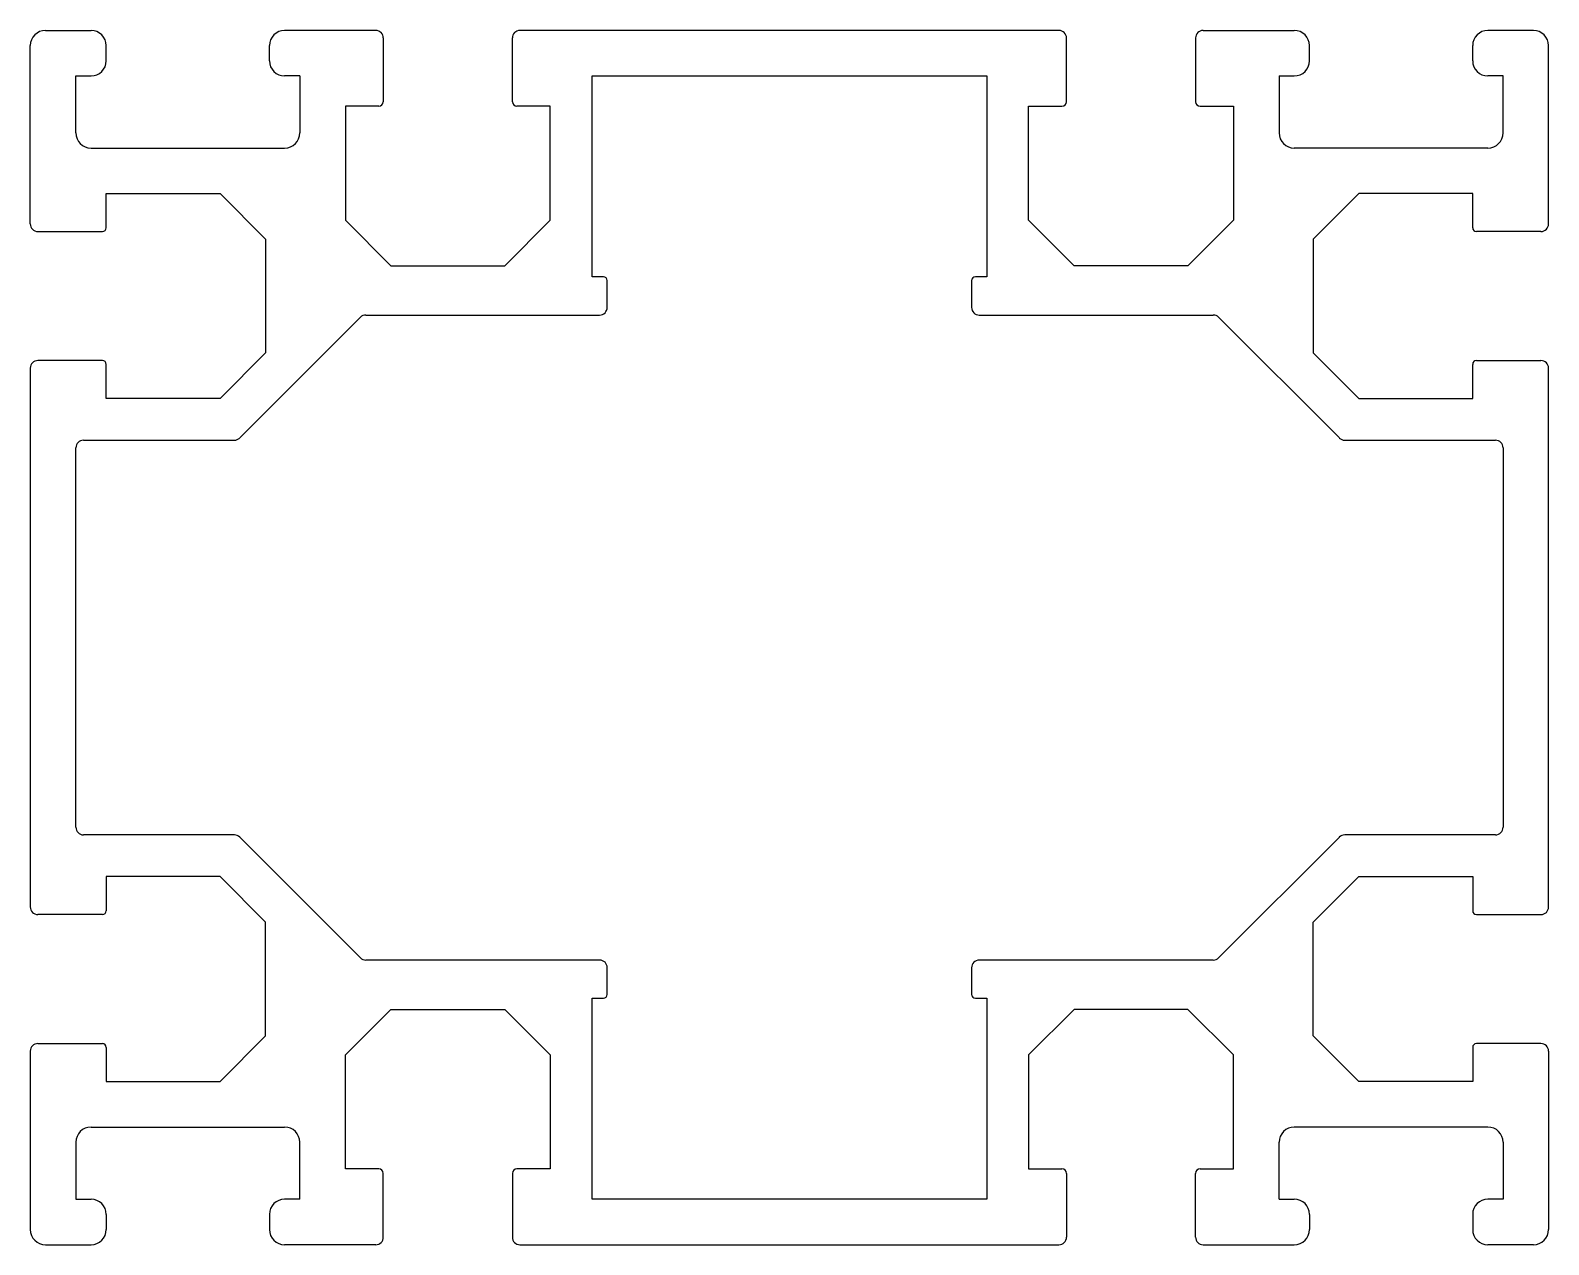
# Model space of a CAD drawing. Extents: x 912 to 1012, y 1821 to 1901.
import ezdxf

# ---------------------------------------------------------------- set-up
doc = ezdxf.new("R2010")
doc.units = 0
doc.layers.get('0').update_dxf_attribs({"linetype": 'CONTINUOUS'})

msp = doc.modelspace()

# ---------------------------------------------------------------- linework, layer by layer
for p, q in [((912.96, 1901.45), (915.96, 1901.45)), ((934.71, 1901.45), (928.71, 1901.45)), ((979.71, 1901.45), (944.21, 1901.45)), ((989.21, 1901.45), (995.21, 1901.45)), ((1010.96, 1901.45), (1007.96, 1901.45)), ((911.96, 1888.7), (911.96, 1900.45)), ((916.96, 1899.45), (916.96, 1900.45)), ((927.71, 1899.45), (927.71, 1900.45)), ((935.21, 1900.95), (935.21, 1896.75)), ((943.71, 1896.75), (943.71, 1900.95)), ((980.21, 1896.75), (980.21, 1900.95)), ((988.71, 1900.95), (988.71, 1896.75)), ((996.21, 1899.45), (996.21, 1900.45)), ((1006.96, 1899.45), (1006.96, 1900.45)), ((1011.96, 1888.7), (1011.96, 1900.45)), ((914.96, 1898.45), (915.96, 1898.45)), ((914.96, 1894.7), (914.96, 1898.45)), ((929.71, 1898.45), (928.71, 1898.45)), ((929.71, 1898.45), (929.71, 1894.7)), ((948.96, 1885.22), (948.96, 1898.45)), ((948.96, 1898.45), (974.96, 1898.45)), ((974.96, 1898.45), (974.96, 1885.22)), ((994.21, 1898.45), (995.21, 1898.45)), ((994.21, 1898.45), (994.21, 1894.7)), ((1008.96, 1898.45), (1007.96, 1898.45)), ((1008.96, 1894.7), (1008.96, 1898.45)), ((934.91, 1896.45), (932.71, 1896.45)), ((932.71, 1896.45), (932.71, 1888.95)), ((946.21, 1896.45), (944.01, 1896.45)), ((946.21, 1888.95), (946.21, 1896.45)), ((977.71, 1896.45), (979.91, 1896.45)), ((977.71, 1888.95), (977.71, 1896.45)), ((989.01, 1896.45), (991.21, 1896.45)), ((991.21, 1896.45), (991.21, 1888.95)), ((915.96, 1893.7), (928.71, 1893.7)), ((1007.96, 1893.7), (995.21, 1893.7)), ((916.96, 1888.45), (916.96, 1890.7)), ((916.96, 1890.7), (924.46, 1890.7)), ((924.46, 1890.7), (927.46, 1887.7)), ((999.46, 1890.7), (996.46, 1887.7)), ((1006.96, 1890.7), (999.46, 1890.7)), ((1006.96, 1888.45), (1006.96, 1890.7)), ((912.46, 1888.2), (916.71, 1888.2)), ((932.71, 1888.95), (935.71, 1885.95)), ((943.21, 1885.95), (946.21, 1888.95)), ((980.71, 1885.95), (977.71, 1888.95)), ((991.21, 1888.95), (988.21, 1885.95)), ((1011.46, 1888.2), (1007.21, 1888.2)), ((927.46, 1887.7), (927.46, 1880.2)), ((996.46, 1887.7), (996.46, 1880.2)), ((935.71, 1885.95), (943.21, 1885.95)), ((949.71, 1885.22), (948.96, 1885.22)), ((974.96, 1885.22), (974.21, 1885.22)), ((988.21, 1885.95), (980.71, 1885.95)), ((949.96, 1883.2), (949.96, 1884.97)), ((973.96, 1884.97), (973.96, 1883.2)), ((925.75, 1874.6), (933.71, 1882.56)), ((934.06, 1882.7), (949.46, 1882.7)), ((974.46, 1882.7), (989.87, 1882.7)), ((990.22, 1882.56), (998.18, 1874.6)), ((927.46, 1880.2), (924.46, 1877.2)), ((996.46, 1880.2), (999.46, 1877.2)), ((911.96, 1879.2), (911.96, 1843.7)), ((916.71, 1879.7), (912.46, 1879.7)), ((916.96, 1877.2), (916.96, 1879.45)), ((1006.96, 1877.2), (1006.96, 1879.45)), ((1007.21, 1879.7), (1011.46, 1879.7)), ((1011.96, 1843.7), (1011.96, 1879.2)), ((924.46, 1877.2), (916.96, 1877.2)), ((999.46, 1877.2), (1006.96, 1877.2)), ((915.46, 1874.45), (925.4, 1874.45)), ((998.53, 1874.45), (1008.46, 1874.45)), ((914.96, 1848.95), (914.96, 1873.95)), ((1008.96, 1873.95), (1008.96, 1848.95)), ((925.4, 1848.45), (915.46, 1848.45)), ((933.71, 1840.35), (925.75, 1848.31)), ((998.18, 1848.31), (990.22, 1840.35)), ((1008.46, 1848.45), (998.53, 1848.45)), ((916.96, 1845.7), (916.96, 1843.45)), ((924.46, 1845.7), (916.96, 1845.7)), ((927.46, 1842.7), (924.46, 1845.7)), ((996.46, 1842.7), (999.46, 1845.7)), ((999.46, 1845.7), (1006.96, 1845.7)), ((1006.96, 1845.7), (1006.96, 1843.45)), ((916.71, 1843.2), (912.46, 1843.2)), ((1007.21, 1843.2), (1011.46, 1843.2)), ((927.46, 1835.2), (927.46, 1842.7)), ((996.46, 1835.2), (996.46, 1842.7)), ((949.46, 1840.2), (934.06, 1840.2)), ((989.87, 1840.2), (974.46, 1840.2)), ((949.96, 1837.94), (949.96, 1839.7)), ((973.96, 1839.7), (973.96, 1837.94)), ((948.96, 1837.69), (949.71, 1837.69)), ((948.96, 1824.45), (948.96, 1837.69)), ((974.21, 1837.69), (974.96, 1837.69)), ((974.96, 1837.69), (974.96, 1824.45)), ((932.71, 1833.95), (935.71, 1836.95)), ((935.71, 1836.95), (943.21, 1836.95)), ((943.21, 1836.95), (946.21, 1833.95)), ((980.71, 1836.95), (977.71, 1833.95)), ((988.21, 1836.95), (980.71, 1836.95)), ((991.21, 1833.95), (988.21, 1836.95)), ((924.46, 1832.2), (927.46, 1835.2)), ((999.46, 1832.2), (996.46, 1835.2)), ((911.96, 1834.2), (911.96, 1822.45)), ((912.46, 1834.7), (916.71, 1834.7)), ((916.96, 1834.45), (916.96, 1832.2)), ((1006.96, 1834.45), (1006.96, 1832.2)), ((1011.46, 1834.7), (1007.21, 1834.7)), ((1011.96, 1834.2), (1011.96, 1822.45)), ((932.71, 1826.45), (932.71, 1833.95)), ((946.21, 1833.95), (946.21, 1826.45)), ((977.71, 1833.95), (977.71, 1826.45)), ((991.21, 1826.45), (991.21, 1833.95)), ((916.96, 1832.2), (924.46, 1832.2)), ((1006.96, 1832.2), (999.46, 1832.2)), ((915.96, 1829.2), (928.71, 1829.2)), ((1007.96, 1829.2), (995.21, 1829.2)), ((914.96, 1828.2), (914.96, 1824.45)), ((929.71, 1824.45), (929.71, 1828.2)), ((994.21, 1824.45), (994.21, 1828.2)), ((1008.96, 1828.2), (1008.96, 1824.45)), ((934.91, 1826.45), (932.71, 1826.45)), ((935.21, 1821.95), (935.21, 1826.15)), ((943.71, 1826.15), (943.71, 1821.95)), ((946.21, 1826.45), (944.01, 1826.45)), ((977.71, 1826.45), (979.91, 1826.45)), ((980.21, 1826.15), (980.21, 1821.95)), ((988.71, 1821.95), (988.71, 1826.15)), ((989.01, 1826.45), (991.21, 1826.45)), ((914.96, 1824.45), (915.96, 1824.45)), ((929.71, 1824.45), (928.71, 1824.45)), ((974.96, 1824.45), (948.96, 1824.45)), ((994.21, 1824.45), (995.21, 1824.45)), ((1008.96, 1824.45), (1007.96, 1824.45)), ((916.96, 1823.45), (916.96, 1822.45)), ((927.71, 1823.45), (927.71, 1822.45)), ((996.21, 1823.45), (996.21, 1822.45)), ((1006.96, 1823.45), (1006.96, 1822.45)), ((912.96, 1821.45), (915.96, 1821.45)), ((934.71, 1821.45), (928.71, 1821.45)), ((944.21, 1821.45), (979.71, 1821.45)), ((989.21, 1821.45), (995.21, 1821.45)), ((1010.96, 1821.45), (1007.96, 1821.45))]:
    msp.add_line(p, q)
for centre, radius, start, end in [((912.96, 1900.45), 1, 90, 180), ((915.96, 1900.45), 1, 0, 90), ((928.71, 1900.45), 1, 90, 180), ((934.71, 1900.95), 0.5, 0, 90), ((944.21, 1900.95), 0.5, 90, 180), ((979.71, 1900.95), 0.5, 0, 90), ((989.21, 1900.95), 0.5, 90, 180), ((995.21, 1900.45), 1, 0, 90), ((1007.96, 1900.45), 1, 90, 180), ((1010.96, 1900.45), 1, 0, 90), ((915.96, 1899.45), 1, 270, 0), ((928.71, 1899.45), 1, 180, 270), ((995.21, 1899.45), 1, 270, 0), ((1007.96, 1899.45), 1, 180, 270), ((934.91, 1896.75), 0.3, 270, 0), ((944.01, 1896.75), 0.3, 180, 270), ((979.91, 1896.75), 0.3, 270, 0), ((989.01, 1896.75), 0.3, 180, 270), ((915.96, 1894.7), 1, 180, 270), ((928.71, 1894.7), 1, 270, 0), ((995.21, 1894.7), 1, 180, 270), ((1007.96, 1894.7), 1, 270, 0), ((912.46, 1888.7), 0.5, 180, 270), ((916.71, 1888.45), 0.25, 270, 0), ((1007.21, 1888.45), 0.25, 180, 270), ((1011.46, 1888.7), 0.5, 270, 0), ((949.71, 1884.97), 0.25, 360, 90), ((974.21, 1884.97), 0.25, 90, 180), ((949.46, 1883.2), 0.5, 270, 0), ((974.46, 1883.2), 0.5, 180, 270), ((934.06, 1882.2), 0.5, 90, 135), ((989.87, 1882.2), 0.5, 45, 90), ((912.46, 1879.2), 0.5, 90, 180), ((916.71, 1879.45), 0.25, 0, 90), ((1007.21, 1879.45), 0.25, 90, 180), ((1011.46, 1879.2), 0.5, 0, 90), ((915.46, 1873.95), 0.5, 90, 180), ((925.4, 1874.95), 0.5, 270, 315), ((998.53, 1874.95), 0.5, 225, 270), ((1008.46, 1873.95), 0.5, 0, 90), ((915.46, 1848.95), 0.5, 180, 270), ((925.4, 1847.95), 0.5, 45, 90), ((998.53, 1847.95), 0.5, 90, 135), ((1008.46, 1848.95), 0.5, 270, 0), ((912.46, 1843.7), 0.5, 180, 270), ((916.71, 1843.45), 0.25, 270, 0), ((1007.21, 1843.45), 0.25, 180, 270), ((1011.46, 1843.7), 0.5, 270, 0), ((934.06, 1840.7), 0.5, 225, 270), ((949.46, 1839.7), 0.5, 0, 90), ((974.46, 1839.7), 0.5, 90, 180), ((989.87, 1840.7), 0.5, 270, 315), ((949.71, 1837.94), 0.25, 270, 0), ((974.21, 1837.94), 0.25, 180, 270), ((912.46, 1834.2), 0.5, 90, 180), ((916.71, 1834.45), 0.25, 0, 90), ((1007.21, 1834.45), 0.25, 90, 180), ((1011.46, 1834.2), 0.5, 0, 90), ((915.96, 1828.2), 1, 90, 180), ((928.71, 1828.2), 1, 0, 90), ((995.21, 1828.2), 1, 90, 180), ((1007.96, 1828.2), 1, 0, 90), ((934.91, 1826.15), 0.3, 0, 90), ((944.01, 1826.15), 0.3, 90, 180), ((979.91, 1826.15), 0.3, 0, 90), ((989.01, 1826.15), 0.3, 90, 180), ((915.96, 1823.45), 1, 360, 90), ((928.71, 1823.45), 1, 90, 180), ((995.21, 1823.45), 1, 360, 90), ((1007.96, 1823.45), 1, 90, 180), ((912.96, 1822.45), 1, 180, 270), ((915.96, 1822.45), 1, 270, 360), ((928.71, 1822.45), 1, 180, 270), ((995.21, 1822.45), 1, 270, 360), ((1007.96, 1822.45), 1, 180, 270), ((1010.96, 1822.45), 1, 270, 0), ((934.71, 1821.95), 0.5, 270, 0), ((944.21, 1821.95), 0.5, 180, 270), ((979.71, 1821.95), 0.5, 270, 0), ((989.21, 1821.95), 0.5, 180, 270)]:
    msp.add_arc(centre, radius, start, end)

doc.saveas('drawing.dxf')
